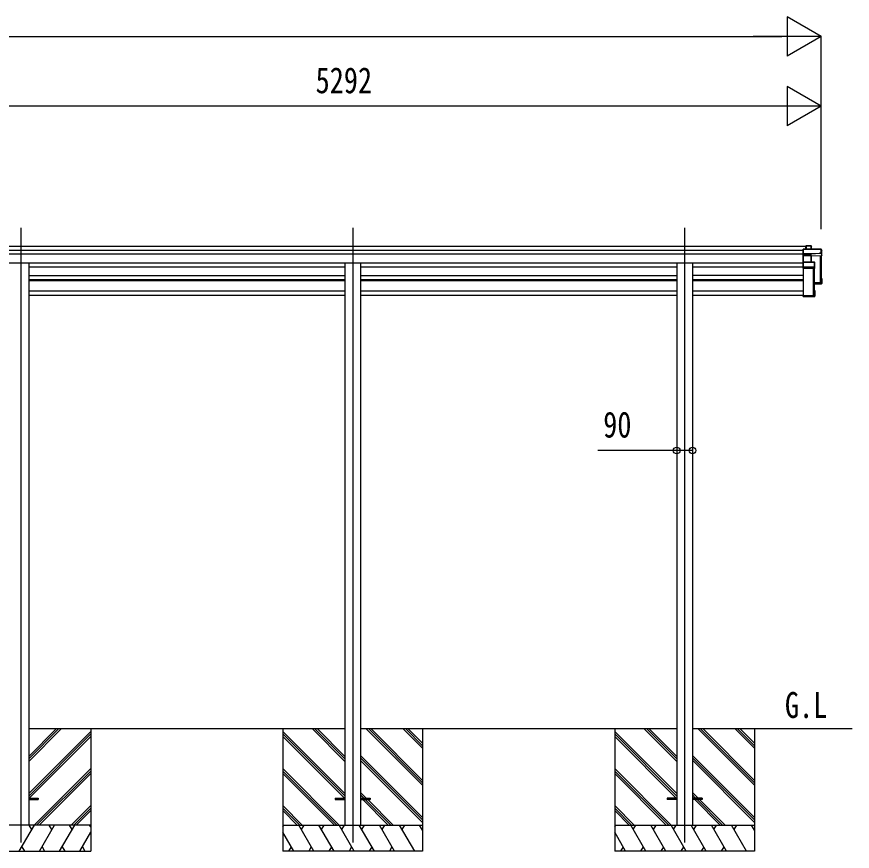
# Model space of a CAD drawing. Units: millimetres, scale not verified. Extents: x -18922 to 18922, y -13365 to 13365.
# Drawn here: x 33 to 4817, y -7062 to -2286 of the extents above; entities that cross this region are included whole.
import ezdxf
from ezdxf.enums import TextEntityAlignment as Align

# ---------------------------------------------------------------- set-up
doc = ezdxf.new("R2010")
doc.units = ezdxf.units.MM
doc.header["$LTSCALE"] = 70
for name, color, linetype in [('0-2_USER1', 3, 'Continuous'), ('0-3_YKK_12', 2, 'Continuous'), ('0-4_YKK_13', 4, 'Continuous'), ('0-5_YKK_A1', 4, 'Continuous'), ('0-6_YKK_D', 6, 'Continuous')]:
    doc.layers.add(name, color=color, linetype=linetype)
doc.styles.add('ＭＳ ゴシック', font='')
doc.styles.get('ＭＳ ゴシック').set_extended_font_data('MS Gothic')

msp = doc.modelspace()

# ---------------------------------------------------------------- linework, layer by layer
at = {"layer": '0-3_YKK_12'}
for p, q in [((56.35, -3493.66), (56.35, -3950.45)), ((1956.35, -3493.66), (1956.35, -3950.45)), ((3856.36, -3493.66), (3856.36, -3950.45)), ((56.35, -3950.45), (56.35, -7012.5)), ((1956.35, -3950.45), (1956.35, -7012.5)), ((3856.36, -3950.45), (3856.36, -7012.5))]:
    msp.add_line(p, q, dxfattribs=at)
at = {"layer": '0-4_YKK_13'}
for p, q in [((4535.31, -3615.72), (4534.46, -3616.66)), ((4534.46, -3642.08), (4534.46, -3616.66)), ((4535.46, -3616.06), (4535.46, -3642.44)), ((4637.49, -3616.06), (4535.46, -3616.06)), ((4535.62, -3615.61), (4637.49, -3615.61)), ((4550.46, -3598.86), (4551.31, -3597.92)), ((4550.46, -3615.61), (4550.46, -3598.86)), ((4551.31, -3615.61), (4551.31, -3597.92)), ((4551.46, -3597.81), (4581.02, -3597.81)), ((4581.02, -3598.25), (4581.02, -3597.81)), ((4581.45, -3598.05), (4583.21, -3601.05)), ((4581.52, -3598.3), (4581.52, -3615.61)), ((4583.27, -3601.29), (4581.52, -3598.3)), ((4583.27, -3615.61), (4583.27, -3601.29)), ((4637.49, -3616.06), (4637.49, -3615.61)), ((4637.49, -3637.94), (4637.49, -3616.06)), ((4637.92, -3615.86), (4642.34, -3623.4)), ((4642.4, -3652.28), (4642.4, -3623.64)), ((4535.33, -3642.8), (4534.46, -3642.08)), ((4534.46, -3651.59), (4534.46, -3642.08)), ((4535.6, -3652.53), (4534.46, -3651.59)), ((4534.46, -3692.39), (4534.46, -3651.59)), ((4535.46, -3642.44), (4581.95, -3642.44)), ((4535.46, -3642.99), (4535.46, -3652.34)), ((4581.96, -3642.99), (4535.46, -3642.99)), ((4535.46, -3652.34), (4581.49, -3652.34)), ((4535.46, -3652.89), (4535.46, -3691.37)), ((4581.49, -3652.34), (4581.49, -3652.89)), ((4581.95, -3642.44), (4629.96, -3640.36)), ((4629.96, -3640.9), (4581.96, -3642.99)), ((4581.96, -3652.36), (4581.96, -3642.99)), ((4581.99, -3652.97), (4581.99, -3691.37)), ((4582.85, -3655.27), (4581.99, -3652.97)), ((4582.47, -3652.48), (4583.36, -3654.85)), ((4582.88, -3691.37), (4582.88, -3655.16)), ((4583.36, -3654.85), (4642.4, -3652.28)), ((4629.96, -3640.36), (4629.96, -3640.9)), ((4637.99, -3637.99), (4638.45, -3638.78)), ((4638.45, -3641.78), (4638.45, -3638.78)), ((4638.45, -3641.78), (4642.4, -3652.28)), ((4535.33, -3691.49), (4534.46, -3692.39)), ((4534.46, -3719.36), (4534.46, -3692.39)), ((4535.33, -3720.08), (4534.46, -3719.36)), ((4534.46, -3724.73), (4534.46, -3719.36)), ((4534.46, -3724.74), (4534.46, -3724.73)), ((4535.46, -3725.57), (4534.46, -3724.74)), ((4535.46, -3691.37), (4599.92, -3691.37)), ((4535.46, -3691.82), (4535.46, -3719.72)), ((4535.46, -3719.72), (4592.39, -3719.72)), ((4535.46, -3720.27), (4535.46, -3725.57)), ((4592.39, -3720.27), (4535.46, -3720.27)), ((4535.46, -3725.57), (4601.88, -3725.57)), ((4592.39, -3717.21), (4599.92, -3717.21)), ((4592.39, -3719.72), (4592.39, -3717.21)), ((4592.39, -3719.72), (4592.39, -3720.27)), ((4592.39, -3721.51), (4592.39, -3720.27)), ((4600.38, -3721.51), (4592.39, -3721.51)), ((4599.92, -3691.37), (4599.92, -3691.82)), ((4600.21, -3691.46), (4602.18, -3692.87)), ((4601.88, -3725.57), (4600.38, -3721.51)), ((4600.42, -3717.26), (4600.88, -3718.04)), ((4600.88, -3721.02), (4600.88, -3718.04)), ((4600.88, -3721.02), (4602.38, -3725.08)), ((4602.38, -3725.08), (4602.38, -3693.27)), ((4598.46, -3812.59), (4639.96, -3810.79)), ((4641.46, -3812.22), (4598.46, -3814.09)), ((4629.96, -3816.91), (4598.46, -3818.28)), ((4629.96, -3816.91), (4602.38, -3818.11)), ((4638.45, -3816.21), (4629.96, -3816.58)), ((4629.96, -3816.58), (4629.96, -3816.91)), ((4635.61, -3807.5), (4635.61, -3810.98)), ((4638.45, -3816.21), (4642.4, -3813.22)), ((4638.46, -3784.11), (4641.94, -3784.11)), ((4638.46, -3784.22), (4642.26, -3784.22)), ((4638.46, -3784.98), (4641.46, -3784.98)), ((4638.46, -3789.03), (4639.96, -3786.47)), ((4638.46, -3786.47), (4639.96, -3786.47)), ((4639.96, -3810.79), (4639.96, -3786.47)), ((4641.46, -3784.98), (4642.28, -3784.24)), ((4641.46, -3784.98), (4641.46, -3812.22)), ((4642.4, -3813.22), (4642.4, -3784.58)), ((4601.88, -3853.71), (4598.46, -3853.71)), ((4598.46, -3854.55), (4601.44, -3854.55)), ((4599.94, -3856.04), (4598.46, -3856.04)), ((4599.94, -3883.98), (4599.94, -3856.04)), ((4602.38, -3886.01), (4602.38, -3854.2)), ((4534.46, -3879.16), (4536.46, -3879.16)), ((4534.46, -3879.16), (4534.46, -3879.61)), ((4534.46, -3879.61), (4534.46, -3885.47)), ((4534.46, -3879.61), (4536.46, -3879.61)), ((4601.44, -3885.47), (4534.46, -3885.47)), ((4535.46, -3886.51), (4534.46, -3885.47)), ((4535.33, -3887.79), (4534.46, -3886.89)), ((4535.46, -3886.51), (4601.88, -3886.51)), ((4535.46, -3887.91), (4535.46, -3886.51)), ((4592.39, -3887.91), (4535.46, -3887.91)), ((4592.39, -3887.91), (4535.46, -3887.91)), ((4536.46, -3879.61), (4536.46, -3879.16)), ((4536.46, -3879.61), (4536.46, -3883.98)), ((4536.46, -3883.98), (4599.94, -3883.98)), ((4592.39, -3887.58), (4592.39, -3887.91)), ((4600.38, -3887.58), (4592.39, -3887.58)), ((4592.39, -3887.91), (4592.39, -3887.91)), ((4598.04, -3883.24), (4598.04, -3883.98)), ((4601.88, -3886.51), (4600.38, -3887.58)), ((4602.18, -3886.41), (4600.67, -3887.49)), ((4602.24, -3886.36), (4601.44, -3885.47)), ((101.35, -6758), (156.35, -6758)), ((101.35, -6767), (156.35, -6767)), ((156.35, -6758), (156.35, -6767)), ((1856.15, -6758), (1856.15, -6767)), ((1856.15, -6758), (1911.15, -6758)), ((1856.15, -6767), (1911.15, -6767)), ((2001.55, -6758), (2056.15, -6758)), ((2001.55, -6767), (2056.15, -6767)), ((2056.15, -6758), (2056.15, -6767)), ((3756.36, -6758), (3756.36, -6767)), ((3811.36, -6758), (3756.36, -6758)), ((3811.36, -6767), (3756.36, -6767)), ((3956.36, -6758), (3901.36, -6758)), ((3956.36, -6767), (3901.36, -6767)), ((3956.36, -6758), (3956.36, -6767))]:
    msp.add_line(p, q, dxfattribs=at)
for points in [[(4581.02, -3615.61), (4581.02, -3598.25), (4551.67, -3598.25), (4551.67, -3615.61)], [(4642.4, -3623.64), (4637.99, -3616.11), (4637.99, -3637.99)], [(4581.49, -3691.37), (4581.49, -3652.89), (4535.46, -3652.89)], [(4581.96, -3652.36), (4581.96, -3652.36), (4581.96, -3652.36)], [(4629.96, -3640.36), (4629.96, -3637.94), (4637.49, -3637.94)], [(4638.45, -3641.78), (4629.96, -3642.15), (4629.96, -3640.9)], [(4599.92, -3717.21), (4599.92, -3691.82), (4535.46, -3691.82)], [(4602.38, -3693.27), (4600.42, -3691.87), (4600.42, -3717.26)], [(4598.46, -3815.13), (4642.4, -3813.22), (4642.4, -3813.22), (4641.46, -3812.22)], [(4602.24, -3853.83), (4601.44, -3854.55), (4601.44, -3885.47)], [(4534.46, -3885.47), (4534.46, -3885.47), (4534.46, -3886.89)]]:
    msp.add_lwpolyline(points, dxfattribs=at)
for centre, radius, start, end in [((4581.02, -3598.31), 0.5, 30.33313, 90), ((4581.13, -3599.66), 1.41, 74.15609, 94.61217), ((4581.03, -3598.3), 0.494, 359.98098, 30.32316), ((4637.49, -3616.11), 0.5, 30.33313, 90), ((4637.6, -3617.47), 1.41, 74.15609, 94.61217), ((4637.5, -3616.11), 0.494, 359.98098, 30.32316), ((4582.36, -3652.85), 0.63, 129.50604, 184.71108), ((4582.49, -3652.98), 0.502, 92.80646, 179.3843), ((4637.6, -3639.35), 1.41, 74.15609, 94.61217), ((4599.92, -3691.87), 0.5, 54.45407, 90), ((4600.03, -3693.23), 1.41, 74.15609, 94.61217), ((4600.03, -3718.62), 1.41, 74.15609, 94.61217), ((4599.92, -3691.87), 0.498, 0.1799, 54.43322)]:
    msp.add_arc(centre, radius, start, end, dxfattribs=at)
for centre, major_axis, ratio, start_param, end_param in [((4534.96, -3616.11), (0.372, 0.372), 0.900404, 5.550147, 6.3355452), ((4535.67, -3616.11), (-0.372, 0.372), 0.900404, 5.4454273, 6.2308254), ((4550.96, -3598.31), (-0.499, -0.499), 0.052408, 3.0892328, 3.8746309), ((4551.67, -3598.31), (-0.499, 0.499), 0.052408, 4.7647489, 5.550147), ((4582.8, -3601.34), (0.257, 0.444), 0.891995, 5.2871388, 6.0006), ((4534.96, -3642.5), (0.372, 0.372), 0.900404, 4.7952921, 5.550147), ((4534.96, -3642.5), (-0.498, 0.498), 0.083094, 3.2244958, 3.9793507), ((4535.96, -3652.84), (-0.498, 0.498), 0.083094, 0.0829031, 0.837758), ((4535.96, -3652.84), (0.372, 0.372), 0.900404, 1.6536995, 2.4085544), ((4581.49, -3652.51), (-1, 0), 0.165356, 4.2226982, 4.712389), ((4581.49, -3653), (-0.5, 0), 0.226184, 4.2102939, 4.712389), ((4581.49, -3653.02), (-0.5, -0.046), 0.224394, 3.1821146, 4.1897293), ((4581.95, -3642.5), (-0.011, 0.5), 0.002284, 3.307366, 4.8170591), ((4581.47, -3652.53), (-1, -0.045), 0.165035, 4.1904357, 4.1933299), ((4581.47, -3652.53), (-1, -0.045), 0.165035, 3.1952984, 4.1904357), ((4583.35, -3655.27), (-0.495, -0.086), 0.832908, 4.5579552, 6.0814725), ((4534.96, -3691.87), (0.5, 0.5), 0.02182, 6.2613687, 7.0162236), ((4534.96, -3691.87), (0.372, 0.372), 0.900404, 5.550147, 6.3050019), ((4534.96, -3719.78), (0.372, 0.372), 0.900404, 4.7952921, 5.550147), ((4534.96, -3719.78), (-0.498, 0.498), 0.083094, 3.2244958, 3.9793507), ((4600.38, -3721.02), (-0.479, 0.147), 0.993384, 1.8707271, 3.4377965), ((4601.91, -3725.15), (-0.498, -0.074), 0.830741, 1.394861, 2.1783957), ((4601.91, -3693.29), (0.169, 0.473), 0.931403, 5.0793173, 5.862852), ((4601.91, -3725.15), (0.289, 0.44), 0.847113, 4.5883003, 5.371835), ((4641.88, -3784.61), (-0.474, -0.272), 0.885613, 3.4570579, 4.242456), ((4641.92, -3784.53), (-0.491, 0.117), 0.873782, 4.1213673, 4.1933043), ((4641.93, -3784.53), (-0.257, 0.444), 0.891995, 4.1376391, 4.8511003), ((4601.91, -3854.13), (-0.498, 0.074), 0.830741, 4.1047896, 4.8883243), ((4601.91, -3854.13), (-0.289, 0.44), 0.847113, 4.052943, 4.8364777), ((4534.96, -3887.41), (-0.5, 0.5), 0.02182, 2.4085544, 3.1634093), ((4600.38, -3887.08), (-0.479, 0.147), 0.993384, 1.8707271, 2.4924516), ((4601.91, -3885.99), (0.255, 0.46), 0.938446, 3.6212269, 4.4047616), ((4601.91, -3885.99), (-0.169, 0.473), 0.931403, 3.561926, 4.3454607)]:
    msp.add_ellipse(centre, major_axis=major_axis, ratio=ratio, start_param=start_param, end_param=end_param, dxfattribs=at)
at = {"layer": '0-5_YKK_A1'}
for p, q in [((4550.46, -3601.66), (-646.15, -3601.66)), ((4534.46, -3624.54), (-646.15, -3624.54)), ((4534.46, -3644.69), (-646.15, -3644.69)), ((4633.34, -3652.68), (4633.34, -3809.65)), ((4636.45, -3652.54), (4636.45, -3806.67)), ((4636.96, -3652.52), (4636.96, -3809.35)), ((4638.46, -3652.45), (4638.46, -3809.35)), ((4534.46, -3695.9), (-646.15, -3695.9)), ((1911.15, -3720.22), (101.55, -3720.22)), ((1911.15, -3695.9), (1911.15, -6912.5)), ((2001.55, -3695.9), (2001.55, -6912.5)), ((3811.16, -3720.22), (2001.55, -3720.22)), ((4534.46, -3720.22), (3901.56, -3720.22)), ((4536.96, -3883.24), (4536.96, -3725.57)), ((4593.34, -3725.57), (4593.34, -3883.24)), ((4596.96, -3725.57), (4596.96, -3882.94)), ((4598.46, -3725.57), (4598.46, -3882.94)), ((101.57, -3766.92), (1911.15, -3766.81)), ((2001.55, -3766.8), (3811.18, -3766.69)), ((4536.96, -3766.92), (3901.57, -3766.85)), ((1911.15, -3791.24), (101.57, -3791.24)), ((101.57, -3795.87), (1911.15, -3795.87)), ((240.55, -3791.24), (240.55, -3795.87)), ((248.7, -3791.24), (248.7, -3795.87)), ((420.55, -3791.24), (420.55, -3795.87)), ((428.7, -3791.24), (428.7, -3795.87)), ((600.55, -3791.24), (600.55, -3795.87)), ((608.7, -3791.24), (608.7, -3795.87)), ((780.55, -3791.24), (780.55, -3795.87)), ((788.7, -3791.24), (788.7, -3795.87)), ((960.55, -3791.24), (960.55, -3795.87)), ((968.7, -3791.24), (968.7, -3795.87)), ((1140.55, -3791.24), (1140.55, -3795.87)), ((1148.7, -3791.24), (1148.7, -3795.87)), ((1320.55, -3791.24), (1320.55, -3795.87)), ((1328.7, -3791.24), (1328.7, -3795.87)), ((1500.55, -3791.24), (1500.55, -3795.87)), ((1508.7, -3791.24), (1508.7, -3795.87)), ((1680.55, -3791.24), (1680.55, -3795.87)), ((1687.12, -3791.24), (1687.12, -3795.87)), ((1860.55, -3791.24), (1860.55, -3795.87)), ((1868.7, -3791.24), (1868.7, -3795.87)), ((3811.19, -3791.24), (2001.55, -3791.24)), ((2001.55, -3795.87), (3811.18, -3795.87)), ((2040.55, -3791.24), (2040.55, -3795.87)), ((2048.7, -3791.24), (2048.7, -3795.87)), ((2220.55, -3791.24), (2220.55, -3795.87)), ((2228.7, -3791.24), (2228.7, -3795.87)), ((2400.55, -3791.24), (2400.55, -3795.87)), ((2408.7, -3791.24), (2408.7, -3795.87)), ((2580.55, -3791.24), (2580.55, -3795.87)), ((2588.7, -3791.24), (2588.7, -3795.87)), ((2760.55, -3791.24), (2760.55, -3795.87)), ((2768.7, -3791.24), (2768.7, -3795.87)), ((2940.55, -3791.24), (2940.55, -3795.87)), ((2948.7, -3791.24), (2948.7, -3795.87)), ((3120.55, -3791.24), (3120.55, -3795.87)), ((3128.7, -3791.24), (3128.7, -3795.87)), ((3300.55, -3791.24), (3300.55, -3795.87)), ((3308.7, -3791.24), (3308.7, -3795.87)), ((3480.55, -3791.24), (3480.55, -3795.87)), ((3488.7, -3791.24), (3488.7, -3795.87)), ((3660.55, -3791.24), (3660.55, -3795.87)), ((3668.7, -3791.24), (3668.7, -3795.87)), ((4536.96, -3791.24), (3901.57, -3791.24)), ((3901.58, -3795.87), (4536.96, -3795.87)), ((4020.54, -3791.24), (4020.54, -3795.87)), ((4028.69, -3791.24), (4028.69, -3795.87)), ((4200.54, -3791.24), (4200.54, -3795.87)), ((4208.69, -3791.24), (4208.69, -3795.87)), ((4380.54, -3791.24), (4380.54, -3795.87)), ((4388.69, -3791.24), (4388.69, -3795.87)), ((4633.34, -3809.65), (4598.46, -3809.65)), ((4633.34, -3809.65), (4598.46, -3809.65)), ((4636.45, -3806.67), (4633.55, -3809.56)), ((4638.16, -3809.65), (4637.26, -3809.65)), ((101.57, -3854.43), (1911.15, -3854.43)), ((2001.55, -3854.43), (3811.18, -3854.43)), ((3901.58, -3854.43), (4536.96, -3854.43)), ((101.57, -3880.51), (1911.15, -3880.51)), ((2001.55, -3880.51), (3811.18, -3880.52)), ((3901.58, -3880.52), (4534.46, -3880.52)), ((4536.46, -3880.52), (4536.96, -3880.52)), ((4593.34, -3883.24), (4536.96, -3883.24)), ((4596.45, -3880.27), (4593.55, -3883.15)), ((4598.16, -3883.24), (4597.26, -3883.24)), ((1911.15, -6362.5), (101.35, -6362.5)), ((101.35, -6548.13), (286.98, -6362.5)), ((101.35, -6533.99), (272.84, -6362.5)), ((101.35, -6519.85), (258.7, -6362.5)), ((101.35, -6731.98), (456.35, -6376.98)), ((101.35, -6746.12), (456.35, -6391.12)), ((103.61, -6758), (456.35, -6405.26)), ((456.35, -6362.5), (456.35, -7062.5)), ((1556.35, -6362.5), (1556.35, -7062.5)), ((1911.15, -6731.78), (1556.35, -6376.98)), ((1911.15, -6745.92), (1556.35, -6391.12)), ((1909.09, -6758), (1556.35, -6405.26)), ((1911.15, -6547.93), (1725.72, -6362.5)), ((1911.15, -6533.79), (1739.86, -6362.5)), ((1911.15, -6519.65), (1754, -6362.5)), ((3811.36, -6362.5), (2001.55, -6362.5)), ((2356.35, -6684.76), (2034.09, -6362.5)), ((2356.35, -6670.62), (2048.23, -6362.5)), ((2356.35, -6656.48), (2062.37, -6362.5)), ((2356.35, -6472.63), (2246.22, -6362.5)), ((2356.35, -6458.49), (2260.36, -6362.5)), ((2356.35, -6444.34), (2274.51, -6362.5)), ((2356.35, -6362.5), (2356.35, -7062.5)), ((3456.36, -6362.5), (3456.36, -7062.5)), ((3811.36, -6731.98), (3456.36, -6376.98)), ((3811.36, -6746.12), (3456.36, -6391.12)), ((3809.1, -6758), (3456.36, -6405.26)), ((3811.36, -6548.13), (3625.73, -6362.5)), ((3811.36, -6533.99), (3639.87, -6362.5)), ((3811.36, -6519.85), (3654.01, -6362.5)), ((4816.59, -6362.5), (3901.36, -6362.5)), ((4256.36, -6684.76), (3934.1, -6362.5)), ((4256.36, -6670.62), (3948.24, -6362.5)), ((4256.36, -6656.48), (3962.38, -6362.5)), ((4256.36, -6472.63), (4146.23, -6362.5)), ((4256.36, -6458.49), (4160.37, -6362.5)), ((4256.36, -6444.34), (4174.52, -6362.5)), ((4256.36, -6362.5), (4256.36, -7062.5)), ((2356.35, -6868.61), (2001.55, -6513.81)), ((2356.35, -6882.75), (2001.55, -6527.95)), ((2356.35, -6896.89), (2001.55, -6542.1)), ((4256.36, -6868.61), (3901.36, -6513.61)), ((4256.36, -6882.75), (3901.36, -6527.75)), ((4256.36, -6896.89), (3901.36, -6541.9)), ((132.96, -6912.5), (456.35, -6589.11)), ((1879.74, -6912.5), (1556.35, -6589.11)), ((3779.75, -6912.5), (3456.36, -6589.11)), ((147.1, -6912.5), (456.35, -6603.25)), ((161.24, -6912.5), (456.35, -6617.39)), ((1865.6, -6912.5), (1556.35, -6603.25)), ((1851.46, -6912.5), (1556.35, -6617.39)), ((3765.61, -6912.5), (3456.36, -6603.25)), ((3751.47, -6912.5), (3456.36, -6617.39)), ((2033.61, -6758), (2001.55, -6725.94)), ((2019.47, -6758), (2001.55, -6740.08)), ((3933.62, -6758), (3901.36, -6725.74)), ((3919.48, -6758), (3901.36, -6739.88)), ((2005.32, -6758), (2001.55, -6754.23)), ((2159.82, -6912.5), (2014.32, -6767)), ((2173.97, -6912.5), (2028.47, -6767)), ((2188.11, -6912.5), (2042.61, -6767)), ((3905.33, -6758), (3901.36, -6754.03)), ((4059.84, -6912.5), (3914.33, -6767)), ((4073.98, -6912.5), (3928.48, -6767)), ((4088.12, -6912.5), (3942.62, -6767)), ((345.09, -6912.5), (456.35, -6801.24)), ((359.23, -6912.5), (456.35, -6815.38)), ((373.38, -6912.5), (456.35, -6829.53)), ((1667.61, -6912.5), (1556.35, -6801.24)), ((1653.47, -6912.5), (1556.35, -6815.38)), ((1639.33, -6912.5), (1556.35, -6829.53)), ((3567.62, -6912.5), (3456.36, -6801.24)), ((3553.48, -6912.5), (3456.36, -6815.38)), ((3539.34, -6912.5), (3456.36, -6829.53)), ((456.35, -6912.5), (-343.65, -6912.5)), ((47.31, -7062.5), (133.91, -6912.5)), ((118.91, -6938.48), (103.91, -6912.5)), ((162.78, -7062.5), (249.38, -6912.5)), ((234.38, -6938.48), (219.38, -6912.5)), ((278.25, -7062.5), (364.85, -6912.5)), ((349.85, -6938.48), (334.85, -6912.5)), ((456.35, -6922.95), (450.32, -6912.5)), ((1556.35, -6912.5), (2356.35, -6912.5)), ((1556.35, -6922.95), (1562.38, -6912.5)), ((1734.45, -7062.5), (1647.85, -6912.5)), ((1662.85, -6938.48), (1677.85, -6912.5)), ((1849.92, -7062.5), (1763.32, -6912.5)), ((1778.32, -6938.48), (1793.32, -6912.5)), ((1965.39, -7062.5), (1878.79, -6912.5)), ((1893.79, -6938.48), (1908.79, -6912.5)), ((2080.86, -7062.5), (1994.26, -6912.5)), ((2009.26, -6938.48), (2024.26, -6912.5)), ((2196.33, -7062.5), (2109.73, -6912.5)), ((2124.73, -6938.48), (2139.73, -6912.5)), ((2311.81, -7062.5), (2225.2, -6912.5)), ((2240.2, -6938.48), (2255.21, -6912.5)), ((2356.35, -6941.44), (2339.64, -6912.5)), ((2354.64, -6938.48), (2356.35, -6935.52)), ((3456.36, -6912.5), (4256.36, -6912.5)), ((3456.36, -6922.95), (3462.39, -6912.5)), ((3634.46, -7062.5), (3547.86, -6912.5)), ((3562.86, -6938.48), (3577.86, -6912.5)), ((3749.93, -7062.5), (3663.33, -6912.5)), ((3678.33, -6938.48), (3693.33, -6912.5)), ((3865.4, -7062.5), (3778.8, -6912.5)), ((3793.8, -6938.48), (3808.8, -6912.5)), ((3980.87, -7062.5), (3894.27, -6912.5)), ((3909.27, -6938.48), (3924.27, -6912.5)), ((4096.34, -7062.5), (4009.74, -6912.5)), ((4024.74, -6938.48), (4039.74, -6912.5)), ((4211.82, -7062.5), (4125.21, -6912.5)), ((4140.21, -6938.48), (4155.22, -6912.5)), ((4256.36, -6941.44), (4239.65, -6912.5)), ((4254.65, -6938.48), (4256.36, -6935.52)), ((393.72, -7062.5), (456.35, -6954.02)), ((1618.98, -7062.5), (1556.35, -6954.02)), ((3518.99, -7062.5), (3456.36, -6954.02)), ((-343.65, -7062.5), (456.35, -7062.5)), ((62.31, -7036.52), (77.31, -7062.5)), ((177.78, -7036.52), (192.78, -7062.5)), ((293.25, -7036.52), (308.25, -7062.5)), ((408.72, -7036.52), (423.72, -7062.5)), ((2356.35, -7062.5), (1556.35, -7062.5)), ((1603.98, -7036.52), (1588.99, -7062.5)), ((1719.45, -7036.52), (1704.46, -7062.5)), ((1834.92, -7036.52), (1819.93, -7062.5)), ((1950.39, -7036.52), (1935.4, -7062.5)), ((2065.86, -7036.52), (2050.86, -7062.5)), ((2181.34, -7036.52), (2166.34, -7062.5)), ((4256.36, -7062.5), (3456.36, -7062.5)), ((3503.99, -7036.52), (3489, -7062.5)), ((3619.47, -7036.52), (3604.47, -7062.5)), ((3734.94, -7036.52), (3719.94, -7062.5)), ((3850.41, -7036.52), (3835.41, -7062.5)), ((3965.88, -7036.52), (3950.88, -7062.5)), ((4081.35, -7036.52), (4066.35, -7062.5))]:
    msp.add_line(p, q, dxfattribs=at)
for points in [[(101.55, -3695.9), (101.35, -6187.5), (101.35, -6912.5)], [(3811.16, -3695.9), (3811.36, -6187.5), (3811.36, -6912.5)], [(3901.56, -3695.9), (3901.36, -6187.5), (3901.36, -6912.5)]]:
    msp.add_lwpolyline(points, dxfattribs=at)
for centre, radius, start, end in [((4633.34, -3809.35), 0.301, 269.97302, 314.80486), ((4636.66, -3806.89), 0.3, 0.29363, 134.92849), ((4637.26, -3809.35), 0.299, 180.1578, 270.15693), ((4638.16, -3809.35), 0.299, 269.84307, 359.8422), ((4593.34, -3882.94), 0.301, 269.97302, 314.80486), ((4596.66, -3880.48), 0.3, 0.29363, 134.92849), ((4597.26, -3882.94), 0.299, 180.1578, 270.15693), ((4598.16, -3882.94), 0.299, 269.84307, 359.8422)]:
    msp.add_arc(centre, radius, start, end, dxfattribs=at)
at = {"layer": '0-6_YKK_D'}
for p, q in [((4638.36, -2398.74), (4443.51, -2286.24)), ((4443.51, -2286.24), (4443.51, -2511.24)), ((-5720.74, -2398.74), (4413.36, -2398.74)), ((4638.36, -2398.74), (4248.65, -2398.74)), ((4638.36, -2398.74), (4443.51, -2511.24)), ((4638.36, -3501.66), (4638.36, -2397.74)), ((4638.46, -2798.74), (4443.61, -2686.24)), ((4443.61, -2686.24), (4443.61, -2911.24)), ((4413.46, -2798.74), (-428.65, -2798.74)), ((4638.46, -2798.74), (4248.75, -2798.74)), ((4638.46, -2798.74), (4443.61, -2911.24)), ((4638.46, -3501.66), (4638.46, -2797.74)), ((3811.16, -4741.08), (3811.16, -4770.27)), ((3901.56, -4743.03), (3901.56, -4770.27))]:
    msp.add_line(p, q, dxfattribs=at)
msp.add_lwpolyline([(3901.56, -4769.27), (3811.16, -4769.27), (3360.56, -4769.27)], dxfattribs=at)
for centre in [(3811.16, -4769.27), (3901.56, -4769.27)]:
    msp.add_circle(centre, 19.12, dxfattribs=at)

# ---------------------------------------------------------------- texts
at = {"layer": '0-2_USER1', "style": 'ＭＳ ゴシック', "width": 0.8}
msp.add_text('G.L', height=148.5, dxfattribs=at).set_placement((4430.94, -6344), align=Align.BOTTOM_LEFT)
at = {"layer": '0-6_YKK_D', "style": 'ＭＳ ゴシック', "width": 0.8}
for s, p in [('5292', (1744.01, -2768.74)), ('90', (3390.56, -4739.27))]:
    msp.add_text(s, height=148.5, dxfattribs=at).set_placement(p, align=Align.BOTTOM_LEFT)

doc.saveas('drawing.dxf')
